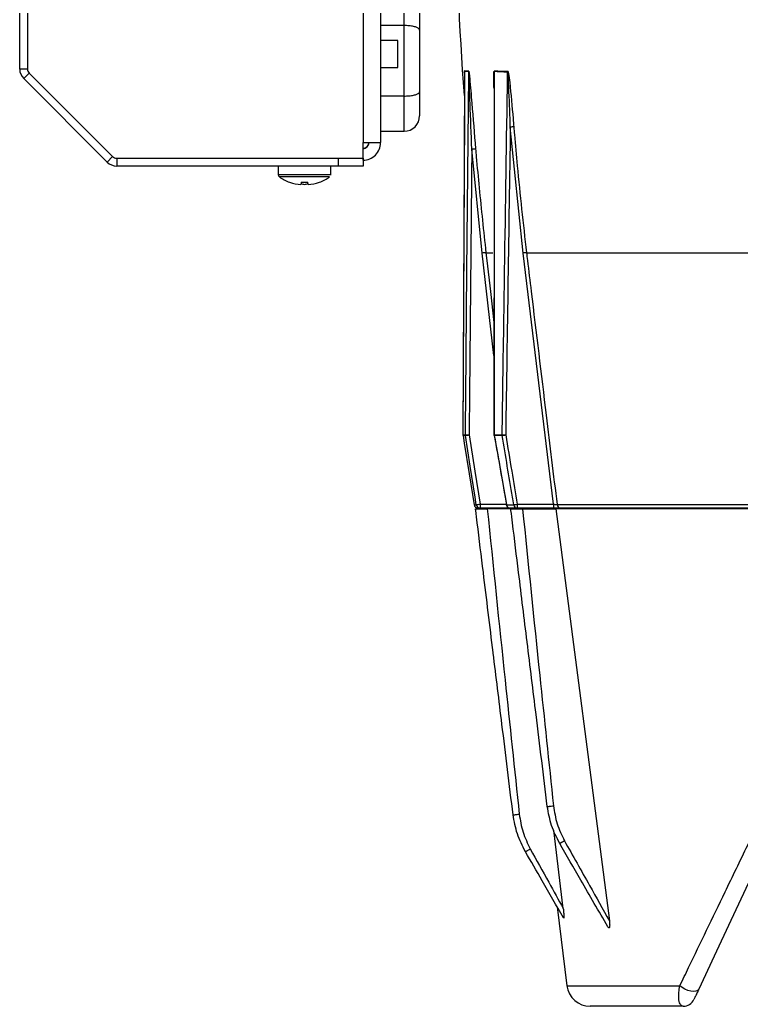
# Model space of a CAD drawing. Extents: x 12.3 to 108.7, y 1.1 to 80.4.
# Drawn here: x 42.89 to 46.59, y 1.11 to 6.17 of the extents above; entities that cross this region are included whole.
import ezdxf

# ---------------------------------------------------------------- set-up
doc = ezdxf.new("R2010")
doc.units = 0
doc.header["$MEASUREMENT"] = 0
doc.layers.add('OBJECT', color=7, linetype='CONTINUOUS')

msp = doc.modelspace()

# ---------------------------------------------------------------- linework, layer by layer
at = {"layer": 'OBJECT'}
for p, q in [((42.8916, 5.918), (42.8916, 9.0231)), ((42.9316, 9.0231), (42.9316, 5.918)), ((44.6516, 7.7577), (44.6516, 5.5406)), ((44.7416, 7.4001), (44.7416, 5.5406)), ((44.8616, 6.1407), (44.8616, 6.3137)), ((44.9416, 6.2337), (44.9416, 6.1165)), ((44.8616, 6.1407), (44.7416, 6.1407)), ((44.8616, 5.7794), (44.8616, 6.1407)), ((44.9416, 6.1165), (44.9416, 5.8016)), ((44.8296, 6.064), (44.7416, 6.064)), ((44.8296, 5.995), (44.8296, 6.064)), ((44.8296, 5.926), (44.8296, 5.995)), ((42.9316, 5.918), (42.8916, 5.918)), ((44.7416, 5.926), (44.8296, 5.926)), ((42.9403, 5.8968), (42.9121, 5.8685)), ((43.3395, 5.4411), (42.9121, 5.8685)), ((42.9403, 5.8968), (43.3678, 5.4694)), ((42.9403, 5.8968), (42.9403, 5.8968)), ((45.1726, 5.9064), (45.1725, 5.8869)), ((45.1932, 5.8859), (45.1934, 5.9045)), ((45.3246, 5.9053), (45.3246, 5.8866)), ((45.3926, 5.8839), (45.3929, 5.9011)), ((44.8616, 5.7794), (44.7416, 5.7794)), ((44.8616, 5.5987), (44.8616, 5.7794)), ((44.9416, 5.8016), (44.9416, 5.6787)), ((45.4719, 4.9745), (45.4066, 5.6201)), ((44.7416, 5.5987), (44.8616, 5.5987)), ((44.6516, 5.4506), (44.6516, 5.5406)), ((44.6516, 5.5406), (44.7416, 5.5406)), ((43.3678, 5.4694), (43.3395, 5.4411)), ((43.3678, 5.4694), (43.3678, 5.4694)), ((45.2625, 4.9745), (45.2093, 5.5066)), ((43.389, 5.4606), (43.389, 5.4206)), ((43.389, 5.4606), (44.5266, 5.4606)), ((43.389, 5.4606), (43.389, 5.4606)), ((44.5266, 5.4206), (43.389, 5.4206)), ((44.2166, 5.4206), (44.2166, 5.3773)), ((44.4866, 5.3773), (44.4866, 5.4206)), ((44.5266, 5.4206), (44.5266, 5.4606)), ((44.5266, 5.4606), (44.6516, 5.4606)), ((44.6516, 5.4206), (44.5266, 5.4206)), ((44.6516, 5.4606), (44.6516, 5.4206)), ((44.2166, 5.3773), (44.2175, 5.3724)), ((44.2166, 5.3773), (44.4866, 5.3773)), ((45.323, 4.4487), (45.2625, 4.9745)), ((45.2819, 4.9764), (45.3164, 4.9764)), ((45.6282, 3.6869), (45.4719, 4.9745)), ((45.4896, 4.9764), (47.3637, 4.9764)), ((45.1638, 4.0428), (45.1639, 4.0428)), ((45.1639, 4.0428), (45.1761, 4.0428)), ((45.1764, 4.0396), (45.1641, 4.0396)), ((45.3243, 4.0428), (45.3649, 4.0428)), ((45.3243, 4.0394), (45.3404, 3.9477)), ((45.3651, 4.0396), (45.3245, 4.0396)), ((45.3404, 3.9477), (45.3867, 3.684)), ((45.221, 3.6841), (45.2212, 3.6842)), ((45.2212, 3.6842), (45.2322, 3.6842)), ((45.2517, 3.6673), (45.2408, 3.6673)), ((45.2515, 3.6869), (45.3862, 3.6869)), ((45.4054, 3.6673), (45.2517, 3.6673)), ((45.4057, 3.663), (45.2886, 3.663)), ((45.3871, 3.6842), (45.424, 3.6842)), ((45.442, 3.6673), (45.4054, 3.6673)), ((45.4418, 3.6869), (45.6282, 3.6869)), ((45.6284, 3.6673), (45.442, 3.6673)), ((45.4694, 3.663), (45.6407, 3.663)), ((45.6267, 3.663), (45.6268, 3.6673)), ((45.6407, 3.663), (45.9143, 1.551)), ((47.0972, 3.663), (45.6407, 3.663)), ((45.6462, 3.685), (47.3642, 3.685)), ((47.3671, 3.6673), (45.6639, 3.6673)), ((45.6779, 1.614), (45.629, 2.0162)), ((45.6473, 1.6226), (45.697, 1.2183)), ((45.697, 1.2183), (46.2758, 1.2183)), ((46.2936, 1.113), (45.8161, 1.113))]:
    msp.add_line(p, q, dxfattribs=at)
at = {"layer": 'OBJECT', "flags": 128}
for points in [[(45.1725, 5.9073), (45.1703, 5.4502), (45.1638, 4.0428)], [(45.1725, 5.8869), (45.1723, 5.847), (45.1715, 5.687), (45.1685, 5.0471), (45.1639, 4.0428)], [(45.1761, 4.0428), (45.1765, 4.0828), (45.178, 4.2428), (45.1839, 4.8827), (45.1932, 5.8859)], [(45.3233, 5.8726), (45.3232, 5.449), (45.3229, 4.0427)], [(45.3246, 5.8866), (45.3246, 5.8466), (45.3245, 5.6866), (45.3244, 5.0467), (45.3243, 4.0428)], [(44.4803, 5.3651), (44.4785, 5.3651), (44.4648, 5.3651), (44.4387, 5.3651), (44.4033, 5.3651), (44.3622, 5.365), (44.3199, 5.365), (44.2811, 5.3651), (44.25, 5.3651), (44.2298, 5.3651), (44.2228, 5.3651), (44.2228, 5.3651)], [(44.3344, 5.3379), (44.3342, 5.3355), (44.334, 5.3333), (44.3338, 5.3313), (44.3336, 5.3296), (44.3335, 5.3281), (44.3334, 5.3269), (44.3333, 5.3259), (44.3332, 5.3252)], [(44.3699, 5.3252), (44.3698, 5.3259), (44.3697, 5.3269), (44.3696, 5.3281), (44.3695, 5.3296), (44.3693, 5.3313), (44.3691, 5.3333), (44.3689, 5.3355), (44.3687, 5.3379)], [(45.2819, 4.9764), (45.2865, 4.9367), (45.3047, 4.7778), (45.323, 4.619)], [(45.1641, 4.0396), (45.1705, 4.0001), (45.1958, 3.8421), (45.2212, 3.6842)], [(45.2322, 3.6842), (45.226, 3.7237), (45.2011, 3.8817), (45.1764, 4.0396)], [(45.1957, 4.0423), (45.2249, 3.8569), (45.2515, 3.6869)], [(45.3229, 4.0427), (45.3231, 4.0427), (45.3243, 4.0428)], [(45.3232, 4.0392), (45.3233, 4.0393), (45.3245, 4.0396)], [(45.3857, 3.6838), (45.3859, 3.6839), (45.3871, 3.6842)], [(46.823, 2.1663), (46.7226, 1.951), (46.6271, 1.7461), (46.5367, 1.5523), (46.4518, 1.3702), (46.3725, 1.2003)], [(46.3725, 1.2003), (46.367, 1.1938), (46.3578, 1.1896), (46.3456, 1.1882), (46.3314, 1.1896), (46.3161, 1.1937), (46.301, 1.2002), (46.2872, 1.2086), (46.2758, 1.2183)]]:
    msp.add_lwpolyline(points, dxfattribs=at)
at = {"layer": 'OBJECT'}
for centre, radius, start, end in [((63.5687, 7.1034), 18.4468, 180.84309, 184.1058), ((42.9615, 5.918), 0.07, 179.9995, 225.0007), ((42.9616, 5.918), 0.03, 180.0003, 225.0004), ((44.8616, 5.6787), 0.08, 270, 0), ((45.4599, 4.9921), 0.6303, 93.2194, 94.8454), ((44.6516, 5.5406), 0.03, 269.9994, 0.0006), ((44.6516, 5.5406), 0.09, 269.9998, 0.0002), ((44.6516, 5.5417), 0.03, 269.9993, 357.8984), ((43.389, 5.4906), 0.03, 224.9999, 270.0007), ((45.2489, 5.0859), 0.4226, 92.7381, 95.3823), ((43.389, 5.4906), 0.07, 225.0001, 270.0006), ((44.3516, 5.5444), 0.2208, 234.3318, 249.6689), ((44.3516, 5.5444), 0.2208, 290.3311, 305.6682), ((44.0819, 5.497), 0.2504, 320.4027, 320.5631), ((44.3515, 5.5461), 0.2217, 249.8783, 265.255), ((44.3654, 5.4444), 0.119, 254.5017, 263.3004), ((44.3516, 5.607), 0.2696, 266.3593, 273.6407), ((44.3377, 5.4444), 0.119, 276.6994, 285.4981), ((44.3516, 5.5461), 0.2217, 274.7449, 290.1216), ((44.5212, 5.4145), 0.1208, 219.3508, 219.6834), ((45.3153, 4.5485), 0.4292, 94.4615, 97.0638), ((45.552, 4.3304), 0.649, 95.5167, 97.0903), ((45.1838, 4.0427), 0.02, 179.7376, 189.1128), ((45.184, 4.0427), 0.0202, 179.6398, 188.9009), ((45.1953, 4.4266), 0.3843, 267.139, 270.064), ((45.1964, 4.0427), 0.0202, 179.6333, 188.8559), ((45.1264, 4.4584), 0.4218, 276.7989, 279.4569), ((45.3429, 4.0427), 0.02, 179.9932, 189.9563), ((45.3457, 4.0427), 0.0215, 179.6531, 188.3466), ((45.3893, 4.6238), 0.5815, 267.5941, 269.3815), ((45.3867, 4.0427), 0.0218, 179.6547, 188.2058), ((45.2759, 4.6765), 0.6431, 277.9721, 279.5867), ((45.2408, 3.6873), 0.02, 189.1219, 270), ((45.2408, 3.6872), 0.0199, 188.7388, 269.8482), ((45.1823, 4.1023), 0.421, 276.7981, 279.4603), ((45.2518, 3.6871), 0.0199, 188.5894, 269.746), ((45.8118, 3.6821), 0.5603, 179.504, 181.5137), ((45.4054, 3.6873), 0.02, 190.01, 270), ((45.406, 3.6863), 0.019, 186.4668, 268.1885), ((45.3344, 4.3212), 0.6433, 278.0039, 279.6128), ((45.4427, 3.6861), 0.0189, 185.958, 267.7827), ((46.0011, 3.6821), 0.5593, 179.5022, 181.5155), ((45.5041, 3.6523), 0.015, 45.3441, 90), ((45.5066, 3.678), 0.015, 270.0016, 295.2148), ((45.5068, 3.6778), 0.0149, 270.0926, 314.8881), ((45.5066, 3.678), 0.015, 271.6691, 314.621), ((45.4992, 3.6511), 0.02, 36.3826, 54.0681), ((45.5096, 3.6512), 0.02, 36.2464, 53.9337), ((46.1885, 3.6821), 0.5603, 179.504, 181.5137), ((45.6649, 3.686), 0.0187, 183.0334, 267.0046), ((45.8161, 1.233), 0.12, 187, 270), ((46.2936, 1.173), 0.06, 270, 335)]:
    msp.add_arc(centre, radius, start, end, dxfattribs=at)
for centre, major_axis, start_param, end_param in [((47.7176, -127.6442), (-0.0296, 194.2345), 0.814679, 0.825787), ((47.7167, -84.6084), (-0.0272, 178.2838), 1.040881, 1.050373)]:
    msp.add_ellipse(centre, major_axis=major_axis, ratio=0.016211, start_param=start_param, end_param=end_param, dxfattribs=at)
for points, knots in [([(44.9416, 6.1165), (44.9416, 6.1165), (44.9415, 6.1188), (44.9395, 6.1237), (44.9294, 6.1306), (44.9112, 6.1362), (44.8878, 6.14), (44.8703, 6.1404), (44.8616, 6.1407)], [0, 0, 0, 0, 0.003688, 0.169181, 0.383481, 0.590872, 0.795385, 1, 1, 1, 1]), ([(45.1942, 5.9068), (45.1927, 5.9068), (45.1849, 5.9072), (45.1777, 5.9076), (45.1731, 5.9078), (45.1724, 5.9079)], [0, 0, 0, 0, 0.170721, 0.867383, 1, 1, 1, 1]), ([(45.1725, 5.9005), (45.1724, 5.901), (45.1724, 5.9027), (45.1723, 5.9053), (45.1724, 5.9071), (45.1724, 5.9079)], [0, 0, 0, 0, 0.171751, 0.657356, 1, 1, 1, 1]), ([(45.1724, 5.9079), (45.1724, 5.9078), (45.1725, 5.9078), (45.1725, 5.9074), (45.1725, 5.9073)], [0, 0, 0, 0, 0.72227, 1, 1, 1, 1]), ([(45.1725, 5.9073), (45.1725, 5.907), (45.1726, 5.9067), (45.1726, 5.9064), (45.1726, 5.9064)], [0, 0, 0, 0, 0.86594, 1, 1, 1, 1]), ([(45.1934, 5.9045), (45.1912, 5.9047), (45.1869, 5.9051), (45.1795, 5.9057), (45.1754, 5.9061), (45.1726, 5.9064)], [0, 0, 0, 0, 0.265978, 0.514925, 1, 1, 1, 1]), ([(45.1938, 5.9061), (45.1936, 5.9056), (45.1935, 5.9051), (45.1934, 5.9045), (45.1934, 5.9045)], [0, 0, 0, 0, 0.922402, 1, 1, 1, 1]), ([(45.1938, 5.9061), (45.1938, 5.9062), (45.1939, 5.9066), (45.1941, 5.9067), (45.1942, 5.9067), (45.1942, 5.9068)], [0, 0, 0, 0, 0.3278908, 0.8135933, 1, 1, 1, 1]), ([(45.2093, 5.5066), (45.2064, 5.585), (45.2019, 5.7058), (45.1969, 5.8363), (45.1948, 5.8917), (45.1939, 5.9039), (45.1938, 5.9061)], [0, 0, 0, 0, 0.587432, 0.904654, 0.983068, 1, 1, 1, 1]), ([(45.1942, 5.9068), (45.1945, 5.9048), (45.1962, 5.8934), (45.2012, 5.8376), (45.2121, 5.7076), (45.2222, 5.5865), (45.2287, 5.508)], [0, 0, 0, 0, 0.016311, 0.096286, 0.413881, 1, 1, 1, 1]), ([(45.3233, 5.8181), (45.323, 5.8228), (45.3224, 5.8367), (45.3221, 5.8562), (45.322, 5.8747), (45.3221, 5.8868), (45.3223, 5.8948), (45.3226, 5.9002), (45.3229, 5.9042), (45.3233, 5.9063), (45.3235, 5.9073)], [0, 0, 0, 0, 0.156497, 0.455188, 0.645398, 0.772789, 0.859356, 0.918635, 0.959597, 1, 1, 1, 1]), ([(45.3242, 5.9067), (45.3241, 5.9064), (45.3239, 5.9052), (45.3238, 5.9027), (45.3236, 5.8988), (45.3235, 5.8934), (45.3233, 5.8854), (45.3233, 5.8782), (45.3233, 5.8735), (45.3233, 5.8726)], [0, 0, 0, 0, 0.020565, 0.118705, 0.219996, 0.370329, 0.593353, 0.924884, 1, 1, 1, 1]), ([(45.3954, 5.9044), (45.3899, 5.9046), (45.3669, 5.9055), (45.3432, 5.9065), (45.3259, 5.9072), (45.3235, 5.9073)], [0, 0, 0, 0, 0.213671, 0.891929, 1, 1, 1, 1]), ([(45.3235, 5.9073), (45.3236, 5.9073), (45.3239, 5.9072), (45.3241, 5.9069), (45.3241, 5.9067), (45.3242, 5.9067)], [0, 0, 0, 0, 0.588111, 0.886903, 1, 1, 1, 1]), ([(45.3242, 5.9067), (45.3243, 5.9062), (45.3244, 5.9058), (45.3246, 5.9053), (45.3246, 5.9053)], [0, 0, 0, 0, 0.908374, 1, 1, 1, 1]), ([(45.3929, 5.9011), (45.3798, 5.9018), (45.3612, 5.9029), (45.339, 5.9043), (45.3294, 5.9049), (45.3246, 5.9053)], [0, 0, 0, 0, 0.544234, 0.771596, 1, 1, 1, 1]), ([(45.3649, 4.0428), (45.3651, 4.0562), (45.3661, 4.1228), (45.3702, 4.4027), (45.3792, 5.0031), (45.3876, 5.5501), (45.3926, 5.8839)], [0, 0, 0, 0, 0.02172, 0.108602, 0.456131, 1, 1, 1, 1]), ([(45.3941, 5.9035), (45.3937, 5.9028), (45.3933, 5.9019), (45.3929, 5.9011), (45.3929, 5.9011)], [0, 0, 0, 0, 0.950006, 1, 1, 1, 1]), ([(45.3941, 5.9035), (45.3943, 5.9037), (45.3946, 5.9042), (45.3951, 5.9044), (45.3953, 5.9044), (45.3954, 5.9044)], [0, 0, 0, 0, 0.365615, 0.839038, 1, 1, 1, 1]), ([(45.4066, 5.6201), (45.4062, 5.6343), (45.4036, 5.7103), (45.4, 5.8015), (45.3964, 5.8821), (45.3945, 5.9004), (45.3941, 5.9035)], [0, 0, 0, 0, 0.150083, 0.80372, 0.965834, 1, 1, 1, 1]), ([(45.3954, 5.9044), (45.3961, 5.9014), (45.4, 5.8839), (45.4087, 5.8027), (45.4171, 5.7117), (45.4233, 5.6356), (45.4245, 5.6214)], [0, 0, 0, 0, 0.034009, 0.197793, 0.850391, 1, 1, 1, 1]), ([(44.8616, 5.7794), (44.8703, 5.7796), (44.8878, 5.78), (44.9112, 5.7835), (44.9294, 5.7886), (44.9395, 5.7949), (44.9415, 5.7995), (44.9416, 5.8015), (44.9416, 5.8016)], [0, 0, 0, 0, 0.204615, 0.409127, 0.616518, 0.830818, 0.996312, 1, 1, 1, 1]), ([(45.4245, 5.6214), (45.4256, 5.6081), (45.431, 5.5417), (45.4499, 5.3264), (45.4728, 5.1249), (45.4896, 4.9764)], [0, 0, 0, 0, 0.061695, 0.308479, 1, 1, 1, 1]), ([(45.2287, 5.508), (45.2299, 5.4947), (45.2356, 5.4283), (45.2518, 5.251), (45.2697, 5.0872), (45.2819, 4.9764)], [0, 0, 0, 0, 0.074862, 0.374315, 1, 1, 1, 1]), ([(44.2167, 5.3782), (44.2168, 5.3765), (44.217, 5.3733), (44.2193, 5.3693), (44.2214, 5.367), (44.2228, 5.3661), (44.2231, 5.3659)], [0, 0, 0, 0, 0.3527964, 0.6633527, 0.9209134, 1, 1, 1, 1]), ([(44.486, 5.3734), (44.486, 5.3735), (44.4866, 5.3746), (44.4864, 5.376), (44.4863, 5.3772)], [0, 0, 0, 0, 0.0863, 1, 1, 1, 1]), ([(45.4896, 4.9764), (45.4912, 4.9632), (45.4992, 4.897), (45.5328, 4.6191), (45.5833, 4.2018), (45.6277, 3.8375), (45.6462, 3.685)], [0, 0, 0, 0, 0.030743, 0.153717, 0.645609, 1, 1, 1, 1]), ([(45.3245, 4.0396), (45.3352, 3.9784), (45.3561, 3.86), (45.377, 3.7415), (45.3871, 3.6842)], [0, 0, 0, 0, 0.516122, 1, 1, 1, 1]), ([(45.424, 3.6842), (45.4218, 3.6973), (45.4109, 3.7631), (45.3913, 3.8816), (45.3738, 3.9869), (45.3651, 4.0396)], [0, 0, 0, 0, 0.111021, 0.55511, 1, 1, 1, 1]), ([(45.383, 4.0423), (45.3933, 3.9803), (45.4128, 3.8619), (45.4325, 3.7434), (45.4418, 3.6869)], [0, 0, 0, 0, 0.523355, 1, 1, 1, 1]), ([(45.2291, 3.656), (45.2289, 3.6573), (45.2286, 3.6596), (45.2284, 3.6619), (45.2282, 3.663)], [0, 0, 0, 0, 0.560015, 1, 1, 1, 1]), ([(45.2282, 3.663), (45.2289, 3.663), (45.2302, 3.663), (45.2405, 3.663), (45.2556, 3.663), (45.2726, 3.663), (45.284, 3.663), (45.2886, 3.663)], [0, 0, 0, 0, 0.212707, 0.4254186, 0.638708, 0.8533697, 1, 1, 1, 1]), ([(45.319, 2.9238), (45.3189, 2.9245), (45.302, 3.0621), (45.2748, 3.2845), (45.2449, 3.5273), (45.2318, 3.6338), (45.2292, 3.6555), (45.2291, 3.656)], [0, 0, 0, 0, 0.002739, 0.563971, 0.910975, 0.997725, 1, 1, 1, 1]), ([(45.2886, 3.663), (45.3187, 3.3707), (45.3725, 2.8489), (45.4281, 2.3273), (45.4526, 2.0978)], [0, 0, 0, 0, 0.56001, 1, 1, 1, 1]), ([(45.4099, 3.656), (45.4098, 3.6573), (45.4095, 3.6596), (45.4092, 3.6619), (45.4091, 3.663)], [0, 0, 0, 0, 0.559957, 1, 1, 1, 1]), ([(45.4091, 3.663), (45.4097, 3.663), (45.411, 3.663), (45.4213, 3.663), (45.4365, 3.663), (45.4534, 3.663), (45.4648, 3.663), (45.4694, 3.663)], [0, 0, 0, 0, 0.212707, 0.42542, 0.638709, 0.853371, 1, 1, 1, 1]), ([(45.493, 2.9798), (45.4929, 2.9804), (45.4783, 3.0994), (45.4533, 3.3031), (45.4257, 3.5273), (45.4126, 3.6338), (45.41, 3.6555), (45.4099, 3.656)], [0, 0, 0, 0, 0.002912, 0.527889, 0.903606, 0.997536, 1, 1, 1, 1]), ([(45.4694, 3.663), (45.4985, 3.3787), (45.5506, 2.8711), (45.6045, 2.3638), (45.6282, 2.1405)], [0, 0, 0, 0, 0.560011, 1, 1, 1, 1]), ([(45.5079, 3.663), (45.5096, 3.6631), (45.5114, 3.6632), (45.5129, 3.664), (45.513, 3.6641)], [0, 0, 0, 0, 0.954279, 1, 1, 1, 1]), ([(45.6282, 3.6869), (45.6305, 3.6867), (45.6351, 3.6861), (45.6412, 3.6855), (45.6446, 3.6851), (45.646, 3.685), (45.6462, 3.685)], [0, 0, 0, 0, 0.313016, 0.624258, 0.931848, 1, 1, 1, 1]), ([(45.6639, 3.6673), (45.6634, 3.6673), (45.6608, 3.6673), (45.654, 3.6673), (45.642, 3.6673), (45.6329, 3.6673), (45.6284, 3.6673)], [0, 0, 0, 0, 0.068826, 0.378303, 0.689178, 1, 1, 1, 1]), ([(45.5964, 2.1372), (45.5771, 2.2944), (45.5426, 2.5753), (45.5081, 2.8562), (45.493, 2.9798)], [0, 0, 0, 0, 0.559937, 1, 1, 1, 1]), ([(45.4208, 2.0945), (45.4018, 2.2493), (45.3679, 2.5257), (45.3339, 2.8022), (45.319, 2.9238)], [0, 0, 0, 0, 0.559942, 1, 1, 1, 1]), ([(46.2758, 1.2183), (46.2908, 1.2494), (46.3659, 1.4049), (46.4819, 1.6453), (46.6234, 1.9387), (46.7022, 2.1024), (46.7416, 2.1844)], [0, 0, 0, 0, 0.10177, 0.509294, 0.754409, 1, 1, 1, 1]), ([(45.5964, 2.1372), (45.5968, 2.1372), (45.5975, 2.1371), (45.6015, 2.1375), (45.6056, 2.1379), (45.6107, 2.1385), (45.618, 2.1393), (45.6242, 2.14), (45.6282, 2.1405)], [0, 0, 0, 0, 0.239486, 0.36838, 0.500001, 0.631621, 0.760515, 1, 1, 1, 1]), ([(45.6597, 1.9481), (45.6444, 1.978), (45.6138, 2.0379), (45.6022, 2.1041), (45.5964, 2.1372)], [0, 0, 0, 0, 0.500039, 1, 1, 1, 1]), ([(45.6282, 2.1405), (45.6329, 2.1094), (45.6425, 2.0469), (45.6701, 1.9901), (45.6839, 1.9616)], [0, 0, 0, 0, 0.498895, 1, 1, 1, 1]), ([(45.4208, 2.0945), (45.4213, 2.0945), (45.4219, 2.0944), (45.4259, 2.0948), (45.43, 2.0952), (45.4351, 2.0958), (45.4425, 2.0966), (45.4486, 2.0973), (45.4526, 2.0978)], [0, 0, 0, 0, 0.239486, 0.36838, 0.5, 0.631621, 0.760514, 1, 1, 1, 1]), ([(45.4841, 1.9054), (45.4688, 1.9353), (45.4382, 1.9952), (45.4266, 2.0614), (45.4208, 2.0945)], [0, 0, 0, 0, 0.500043, 1, 1, 1, 1]), ([(45.4526, 2.0978), (45.4575, 2.0667), (45.4674, 2.0044), (45.4953, 1.9478), (45.5092, 1.9194)], [0, 0, 0, 0, 0.499273, 1, 1, 1, 1]), ([(45.6597, 1.9481), (45.66, 1.9482), (45.6605, 1.9485), (45.6636, 1.9501), (45.6667, 1.9518), (45.6706, 1.954), (45.6762, 1.9572), (45.6809, 1.9599), (45.6839, 1.9616)], [0, 0, 0, 0, 0.239578, 0.368442, 0.500003, 0.631567, 0.760427, 1, 1, 1, 1]), ([(45.9063, 1.521), (45.8602, 1.6007), (45.778, 1.7431), (45.6958, 1.8855), (45.6597, 1.9481)], [0, 0, 0, 0, 0.560009, 1, 1, 1, 1]), ([(45.6839, 1.9616), (45.727, 1.885), (45.804, 1.7483), (45.8806, 1.6112), (45.9143, 1.551)], [0, 0, 0, 0, 0.5599933, 1, 1, 1, 1]), ([(45.4841, 1.9054), (45.4844, 1.9056), (45.485, 1.9058), (45.4881, 1.9075), (45.4914, 1.9093), (45.4954, 1.9115), (45.5012, 1.9148), (45.5061, 1.9176), (45.5092, 1.9194)], [0, 0, 0, 0, 0.239576, 0.368438, 0.5, 0.631563, 0.760422, 1, 1, 1, 1]), ([(45.6801, 1.5658), (45.6435, 1.6292), (45.5782, 1.7424), (45.5128, 1.8556), (45.4841, 1.9054)], [0, 0, 0, 0, 0.5600144, 1, 1, 1, 1]), ([(45.5092, 1.9194), (45.5409, 1.8625), (45.5974, 1.7608), (45.6533, 1.6588), (45.6779, 1.614)], [0, 0, 0, 0, 0.55998, 1, 1, 1, 1]), ([(45.6779, 1.614), (45.6787, 1.6071), (45.6803, 1.5935), (45.6814, 1.5783), (45.6815, 1.5698), (45.6814, 1.5669), (45.681, 1.5654), (45.6806, 1.5652), (45.6803, 1.5656), (45.6801, 1.5658)], [0, 0, 0, 0, 0.347787, 0.698124, 0.777964, 0.858339, 0.91174, 0.965437, 1, 1, 1, 1]), ([(45.9143, 1.551), (45.9152, 1.5437), (45.9163, 1.5334), (45.9159, 1.5223), (45.9149, 1.5178), (45.9139, 1.5158), (45.9127, 1.5149), (45.9112, 1.515), (45.9089, 1.5167), (45.9073, 1.5193), (45.9063, 1.521)], [0, 0, 0, 0, 0.401425, 0.570185, 0.633488, 0.697359, 0.744461, 0.791503, 0.861691, 1, 1, 1, 1]), ([(46.2936, 1.113), (46.2884, 1.1146), (46.2779, 1.118), (46.2701, 1.1437), (46.2691, 1.1784), (46.2738, 1.2068), (46.2758, 1.2183)], [0, 0, 0, 0, 0.261322, 0.527902, 0.808326, 1, 1, 1, 1]), ([(46.3725, 1.2003), (46.3691, 1.1929), (46.3606, 1.1746), (46.352, 1.1563), (46.3482, 1.1482), (46.348, 1.1477), (46.348, 1.1476)], [0, 0, 0, 0, 0.23048, 0.568579, 0.916912, 1, 1, 1, 1])]:
    msp.add_open_spline(points, degree=3, knots=knots, dxfattribs=at)

doc.saveas('drawing.dxf')
